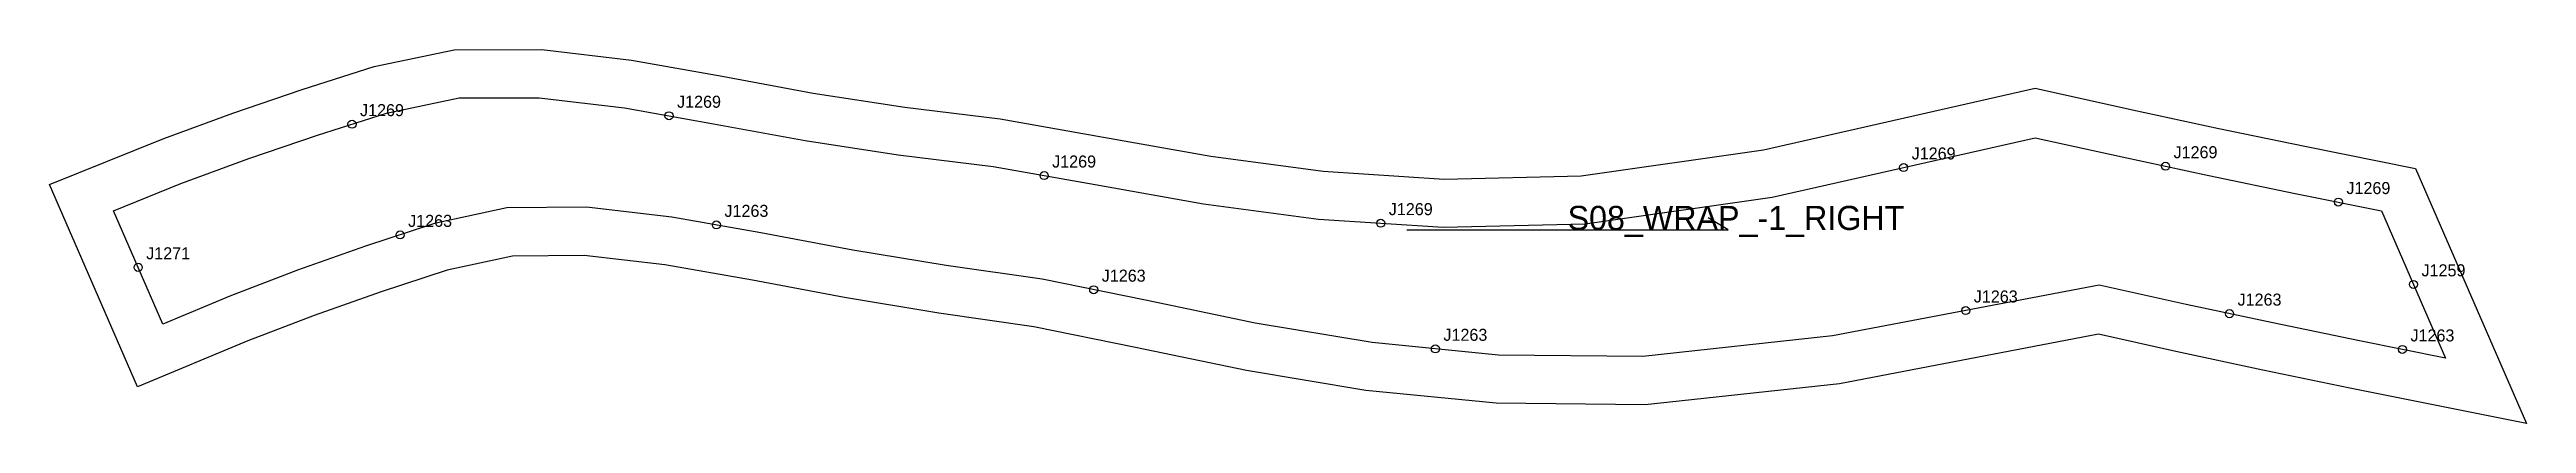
# Model space of a CAD drawing. Header units: millimetres. Extents: x -16 to 600, y -53 to 40.
import ezdxf

# ---------------------------------------------------------------- set-up
doc = ezdxf.new("R2010")
doc.units = ezdxf.units.MM
for name, color, linetype in [('CUT', 1, 'Continuous'), ('GRAIN', 3, 'Continuous'), ('LABEL', 7, 'Continuous'), ('NOTCH', 2, 'Continuous'), ('SEW', 5, 'Continuous')]:
    doc.layers.add(name, color=color, linetype=linetype)

msp = doc.modelspace()

# ---------------------------------------------------------------- linework, layer by layer
at = {"layer": 'CUT'}
msp.add_lwpolyline([(-15.93, 6.54), (12.48, 17.93), (29.68, 24.27), (46.98, 30.17), (64.89, 35.9), (84.76, 40.08), (106.6, 40.12), (128.89, 37.46), (151.47, 33.47), (174.13, 29.27), (196.89, 25.8), (220.68, 22.85), (246.37, 18.31), (273.08, 13.6), (301.05, 9.85), (331.13, 7.89), (365.25, 8.69), (410.58, 15.15), (478.19, 30.46), (502.43, 25.1), (523.93, 20.49), (545.36, 16.05), (572.92, 10.54), (600.5, -52.96), (556.51, -44.16), (534.92, -39.68), (513.26, -35.04), (493.97, -30.77), (429.53, -43.06), (381.16, -48.29), (344.05, -47.93), (311.64, -44.75), (281.94, -39.79), (254.37, -34.05), (229.01, -28.87), (205.38, -25.47), (181.89, -21.63), (158.98, -17.3), (137.21, -13.47), (117.09, -11.15), (99.25, -11.29), (83.06, -14.81), (66.61, -20.21), (49.9, -26.1), (33.39, -32.4), (5.96, -43.83), (-15.93, 6.54)], close=True, dxfattribs=at)
at = {"layer": 'GRAIN'}
for p, q in [((321.86, -4.8), (401.86, -4.8)), ((401.86, -4.8), (396.86, -1.8))]:
    msp.add_line(p, q, dxfattribs=at)
at = {"layer": 'NOTCH'}
for centre in [(59.35, 21.53), (138.24, 23.62), (231.59, 8.74), (445.49, 10.75), (510.67, 11.06), (553.69, 2.14), (71.32, -6.03), (150.04, -3.54), (315.37, -3.11), (6.13, -14.1), (572.38, -18.34), (243.93, -19.67), (460.95, -24.85), (526.6, -25.63), (328.96, -34.39), (569.63, -34.54)]:
    msp.add_circle(centre, 1, dxfattribs=at)
at = {"layer": 'SEW'}
msp.add_lwpolyline([(0, 0), (16.79, 6.73), (33.69, 12.96), (50.74, 18.77), (67.96, 24.28), (86.02, 28.08), (105.89, 28.11), (127.14, 25.58), (149.34, 21.66), (172.14, 17.44), (195.24, 13.92), (218.9, 10.98), (244.28, 6.5), (271.24, 1.74), (299.86, -2.1), (330.88, -4.12), (366.24, -3.29), (412.76, 3.34), (478.22, 18.17), (499.87, 13.37), (521.46, 8.75), (542.97, 4.29), (564.41, 0), (580.35, -36.69), (558.91, -32.4), (537.39, -27.94), (515.81, -23.31), (494.15, -18.52), (427.76, -31.18), (380.57, -36.28), (344.7, -35.94), (313.22, -32.84), (284.15, -27.99), (256.79, -22.29), (231.07, -17.04), (207.2, -13.61), (183.98, -9.81), (161.13, -5.49), (138.94, -1.59), (117.73, 0.86), (97.91, 0.7), (79.9, -3.21), (62.74, -8.85), (45.77, -14.83), (28.94, -21.25), (12.25, -28.21)], close=True, dxfattribs=at)

# ---------------------------------------------------------------- texts
at = {"layer": 'LABEL'}
for s, height, p in [('J1269', 3, (61.35, 23.53)), ('J1269', 3, (140.24, 25.62)), ('J1269', 3, (233.59, 10.74)), ('J1269', 3, (447.49, 12.75)), ('J1269', 3, (512.67, 13.06)), ('J1269', 3, (555.69, 4.14)), ('J1263', 3, (152.04, -1.54)), ('J1269', 3, (317.37, -1.11)), ('S08_WRAP_-1_RIGHT', 6, (361.86, -4.8)), ('J1263', 3, (73.32, -4.03)), ('J1271', 3, (8.13, -12.1)), ('J1263', 3, (245.93, -17.67)), ('J1259', 3, (574.38, -16.34)), ('J1263', 3, (462.95, -22.85)), ('J1263', 3, (528.6, -23.63)), ('J1263', 3, (330.96, -32.39)), ('J1263', 3, (571.63, -32.54))]:
    msp.add_text(s, height=height, dxfattribs=at).set_placement(p)

doc.saveas('drawing.dxf')
